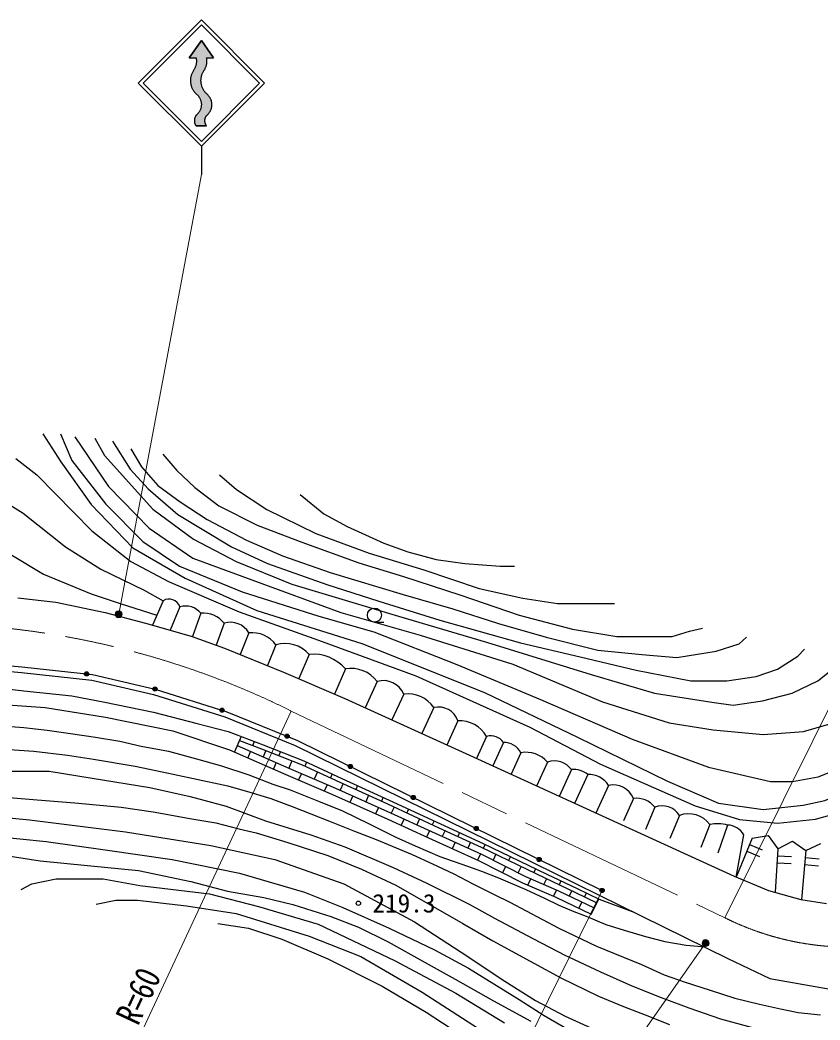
# Model space of a CAD drawing. Units: millimetres, scale not verified. Extents: x 40000 to 680000, y 20000 to 380000.
# Drawn here: x 391718 to 448738, y 239115 to 310380 of the extents above; entities that cross this region are included whole.
import ezdxf
from ezdxf.enums import TextEntityAlignment as Align

# ---------------------------------------------------------------- set-up
doc = ezdxf.new("R2010")
doc.units = ezdxf.units.MM
doc.header["$LTSCALE"] = 1000
doc.linetypes.add('CHAIN', pattern=[18.5, 12, -1.5, 3.5, -1.5])
for name, color, linetype, lineweight in [('M-BGD', 7, 'Continuous', 25), ('M-BMK', 2, 'CHAIN', 13), ('M-STR-HTXT', 7, 'Continuous', 13), ('M-STR-STRC', 7, 'Continuous', 25)]:
    doc.layers.add(name, color=color, linetype=linetype, lineweight=lineweight)
doc.styles.add('ＭＳ ゴシック', font='')
doc.styles.get('ＭＳ ゴシック').set_extended_font_data('MS Gothic')

msp = doc.modelspace()

# ---------------------------------------------------------------- hatches: boundary and pattern name
at = {"layer": 'M-BGD'}
for points in [[(396316, 263798, -1), (396614, 263766, -0.41421), (396449, 263633, -0.41421)], [(401198, 262737, -1), (401490, 262669, -0.41421), (401310, 262556, -0.41421)], [(405969, 261241, -1), (406255, 261151, -0.41421), (406067, 261053, -0.41421)], [(410615, 259399, -1), (410893, 259286, -0.41421), (410698, 259203, -0.41421)], [(415128, 257251, -1), (415398, 257118, -0.41421), (415197, 257050, -0.41421)], [(419614, 255041, -1), (419883, 254909, -0.41421), (419682, 254840, -0.41421)], [(424099, 252832, -1), (424368, 252699, -0.41421), (424167, 252631, -0.41421)], [(428584, 250622, -1), (428853, 250489, -0.41421), (428652, 250421, -0.41421)], [(433069, 248412, -1), (433338, 248279, -0.41421), (433137, 248211, -0.41421)]]:
    msp.add_hatch(color=256, dxfattribs=at).paths.add_polyline_path(points)
at = {"layer": 'M-STR-HTXT'}
for points in [[(398972, 268147, -0.41421), (398872, 267808, -0.41421), (398533, 267908, -1)], [(440337, 244555, -1), (440830, 244637, -0.41421), (440625, 244349, -0.41421)]]:
    msp.add_hatch(color=256, dxfattribs=at).paths.add_polyline_path(points)
at = {"layer": 'M-STR-STRC'}
msp.add_hatch(color=256, dxfattribs=at).paths.add_polyline_path([(404617, 306033), (404617, 306084), (404619, 306136), (404623, 306187), (404629, 306238), (404637, 306288), (404646, 306339), (404658, 306388), (404672, 306438), (404688, 306487), (404706, 306535), (404725, 306582), (404746, 306629), (404770, 306674), (404795, 306719), (404821, 306763), (404832, 306779), (404858, 306819), (404882, 306859), (404905, 306900), (404925, 306942), (404945, 306985), (404962, 307028), (404978, 307072), (404992, 307117), (405005, 307162), (405015, 307208), (405024, 307254), (405031, 307300), (405036, 307347), (405039, 307394), (405041, 307441), (405040, 307487), (405038, 307534), (405034, 307581), (405028, 307627), (405020, 307674), (405020, 307679), (405520, 307679), (404645, 308929), (403770, 307679), (404270, 307679), (404277, 307633), (404284, 307586), (404288, 307540), (404290, 307493), (404291, 307446), (404290, 307399), (404287, 307352), (404282, 307306), (404275, 307259), (404266, 307213), (404256, 307167), (404244, 307122), (404230, 307077), (404214, 307033), (404197, 306990), (404178, 306947), (404157, 306905), (404135, 306864), (404111, 306823), (404085, 306784), (404082, 306779), (404055, 306736), (404029, 306692), (404005, 306646), (403983, 306600), (403963, 306553), (403944, 306505), (403928, 306457), (403913, 306407), (403901, 306358), (403890, 306308), (403881, 306257), (403875, 306206), (403870, 306155), (403867, 306104), (403867, 306053), (403868, 306001), (403871, 305950), (403877, 305899), (403884, 305849), (403893, 305798), (403905, 305748), (403918, 305699), (403933, 305650), (403950, 305601), (403969, 305554), (403990, 305507), (404013, 305461), (404037, 305416), (404063, 305372), (404091, 305329), (404121, 305287), (404152, 305246), (404185, 305207), (404219, 305169), (404255, 305132), (404270, 305118), (404299, 305094), (404328, 305069), (404355, 305043), (404382, 305016), (404407, 304988), (404431, 304960), (404454, 304930), (404476, 304899), (404497, 304867), (404517, 304835), (404535, 304802), (404552, 304768), (404567, 304734), (404581, 304699), (404594, 304663), (404605, 304627), (404615, 304591), (404624, 304554), (404631, 304517), (404637, 304479), (404641, 304442), (404643, 304404), (404645, 304366), (404644, 304329), (404642, 304291), (404639, 304253), (404634, 304216), (404628, 304178), (404620, 304141), (404611, 304105), (404601, 304069), (404589, 304033), (404575, 303997), (404561, 303963), (404545, 303928), (404527, 303895), (404508, 303862), (404488, 303830), (404467, 303799), (404445, 303768), (404421, 303739), (404396, 303710), (404370, 303683), (404344, 303656), (404316, 303631), (404287, 303607), (404270, 303593), (404255, 303572), (404241, 303551), (404228, 303529), (404216, 303506), (404205, 303483), (404195, 303460), (404186, 303436), (404177, 303412), (404170, 303388), (404164, 303363), (404158, 303338), (404154, 303313), (404150, 303288), (404148, 303262), (404146, 303237), (404146, 303211), (404146, 303186), (404148, 303161), (404150, 303135), (404154, 303110), (404158, 303085), (404164, 303060), (404170, 303035), (404178, 303011), (404186, 302987), (404195, 302963), (404206, 302940), (404217, 302917), (404229, 302894), (404242, 302872), (404256, 302851), (404269, 302831), (405020, 302831), (404998, 302860), (404973, 302902), (404951, 302945), (404933, 302990), (404918, 303036), (404906, 303083), (404899, 303131), (404895, 303180), (404895, 303228), (404899, 303277), (404907, 303325), (404918, 303372), (404933, 303418), (404952, 303463), (404974, 303506), (405000, 303547), (405020, 303575), (405050, 303599), (405078, 303625), (405106, 303652), (405133, 303679), (405159, 303708), (405183, 303738), (405206, 303769), (405229, 303800), (405249, 303833), (405269, 303866), (405287, 303900), (405304, 303934), (405319, 303970), (405333, 304006), (405346, 304042), (405357, 304079), (405367, 304116), (405375, 304154), (405382, 304192), (405388, 304230), (405391, 304268), (405394, 304307), (405395, 304345), (405394, 304384), (405392, 304422), (405388, 304461), (405383, 304499), (405376, 304537), (405368, 304574), (405358, 304612), (405347, 304648), (405334, 304685), (405320, 304721), (405305, 304756), (405288, 304791), (405270, 304825), (405251, 304858), (405230, 304891), (405208, 304922), (405185, 304953), (405160, 304983), (405135, 305012), (405108, 305039), (405080, 305066), (405051, 305092), (405022, 305116), (405019, 305119), (404982, 305155), (404948, 305192), (404914, 305231), (404882, 305271), (404852, 305313), (404824, 305355), (404797, 305399), (404772, 305444), (404748, 305489), (404727, 305536), (404707, 305583), (404689, 305631), (404673, 305680), (404659, 305729), (404647, 305779), (404637, 305829), (404629, 305880), (404623, 305931), (404619, 305982)])

# ---------------------------------------------------------------- linework, layer by layer
at = {"layer": 'M-BGD'}
for p, q in [((401921, 268998), (401164, 267262)), ((403122, 268569), (402419, 266903)), ((404611, 268099), (404017, 266437)), ((406268, 267394), (405710, 265832)), ((416976, 267472), (417643, 267472)), ((408027, 266698), (407404, 265171)), ((409952, 265848), (409352, 264376)), ((412327, 265163), (411585, 263441)), ((414915, 264133), (414141, 262339)), ((417184, 263242), (416327, 261361)), ((419071, 262343), (418229, 260495)), ((421206, 261375), (420363, 259523)), ((422931, 260440), (422144, 258712)), ((407488, 259319), (407007, 258220)), ((408409, 258971), (408303, 258691)), ((424977, 259328), (424255, 257749)), ((426179, 258898), (425412, 257220)), ((408144, 258268), (407967, 257799)), ((409237, 258332), (409052, 257870)), ((410277, 258240), (410165, 257961)), ((427417, 258162), (426714, 256625)), ((409969, 257468), (409783, 257004)), ((411094, 257591), (410885, 257067)), ((412144, 257483), (412019, 257210)), ((429322, 257496), (428543, 255790)), ((411776, 256681), (411568, 256226)), ((412928, 256793), (412694, 256283)), ((413962, 256649), (413837, 256376)), ((431027, 256958), (430156, 255052)), ((432192, 256618), (431248, 254553)), ((413612, 255886), (413403, 255431)), ((414746, 255960), (414529, 255485)), ((415780, 255817), (415655, 255544)), ((416565, 255128), (416357, 254673)), ((433670, 255826), (432771, 253857)), ((415443, 255079), (415235, 254624)), ((417599, 254986), (417474, 254713)), ((435440, 254904), (434737, 253301)), ((417271, 254267), (417063, 253812)), ((418382, 254294), (418182, 253862)), ((419416, 254145), (419289, 253872)), ((436955, 254292), (436306, 252688)), ((419090, 253444), (418879, 252990)), ((420196, 253451), (419998, 253026)), ((421229, 253302), (421103, 253030)), ((438721, 253697), (438036, 252058)), ((440885, 253049), (440254, 251409)), ((442150, 253011), (441465, 251011)), ((420907, 252607), (420696, 252154)), ((422011, 252611), (421819, 252192)), ((423045, 252468), (422920, 252195)), ((442752, 249301), (443303, 252308)), ((422730, 251779), (422522, 251324)), ((423830, 251779), (423641, 251365)), ((424868, 251630), (424738, 251360)), ((443891, 252077), (442752, 249301)), ((443701, 251614), (444626, 251234)), ((443891, 252077), (445044, 252252)), ((445044, 252252), (445741, 251317)), ((445741, 251317), (446777, 251854)), ((446777, 251854), (447737, 251192)), ((447737, 251192), (448789, 251697)), ((424542, 250956), (424325, 250505)), ((425638, 250925), (425438, 250511)), ((443511, 251151), (444436, 250772)), ((445741, 251317), (445547, 248216)), ((447737, 251192), (447411, 247708)), ((426669, 250760), (426539, 250490)), ((445679, 250319), (446677, 250257)), ((445710, 250818), (446708, 250756)), ((447644, 250197), (448640, 250104)), ((447691, 250695), (448686, 250601)), ((426333, 250064), (426115, 249614)), ((427439, 250055), (427227, 249617)), ((428470, 249890), (428339, 249620)), ((428131, 249188), (427913, 248738)), ((429240, 249186), (429051, 248785)), ((430273, 249030), (430144, 248758)), ((429967, 248383), (429753, 247931)), ((431048, 248331), (430871, 247956)), ((432080, 248164), (431948, 247894)), ((431769, 247528), (431549, 247079)), ((432437, 246655), (432964, 247731)), ((432996, 247715), (435352, 246842))]:
    msp.add_line(p, q, dxfattribs=at)
for points in [[(393351, 280885), (394618, 278884), (396784, 275861), (399767, 272757), (403485, 270592), (408593, 268305), (416071, 265936), (424815, 262464), (431450, 259272), (437865, 256127), (441502, 254575), (444689, 254126), (447542, 254431), (449070, 254769), (454017, 256812), (456204, 258998), (458037, 262373), (459200, 266272), (459972, 269680), (460600, 273576), (461243, 276244), (462886, 281558), (464077, 286132), (465106, 289564)], [(383908, 264600), (391814, 263875), (396831, 263341), (401243, 262316), (406319, 260711), (411326, 258679), (442157, 243489), (445155, 242063), (450020, 241211), (453971, 241371), (456771, 241937), (459126, 242688), (461769, 244021), (464339, 245817), (466718, 247988), (468578, 250447), (469660, 252321), (472406, 258468), (474719, 265219), (477277, 273833), (480794, 285209)], [(394594, 280898), (395413, 278993), (397834, 275868), (400484, 273219), (403096, 271447), (407557, 269618), (413017, 267896), (416944, 266772), (422842, 264442), (428817, 261958), (435356, 259138), (440798, 257134), (445202, 256105), (446789, 256105), (448600, 256447), (451084, 257420)], [(395633, 280683), (398028, 277139), (400932, 274161), (404044, 272031), (408249, 270485), (414576, 268152), (420233, 266549), (426842, 264474), (433235, 261778), (437975, 260304), (441124, 259795), (444678, 259473), (447563, 259681), (450279, 260454)], [(397053, 280568), (397748, 279343), (401175, 275521), (404088, 273370), (407134, 271798), (411090, 270177), (418699, 267886), (424973, 266033), (432433, 263731), (436945, 262403), (441034, 261774), (442557, 261559), (444642, 261857), (446761, 262403), (448582, 263280), (450569, 264868), (451380, 266622)], [(398315, 280355), (399577, 278379), (400860, 276959), (402962, 275139), (406786, 272839), (409352, 271647), (413580, 270154), (417288, 268962), (421651, 267617), (427379, 265995), (431650, 264986), (435632, 264041), (439522, 263297), (442088, 263297), (444197, 263595), (445720, 264125), (447160, 265051), (447624, 265548)], [(399618, 279822), (400380, 278547), (401532, 277201), (403144, 276032), (405058, 274774), (407858, 273304), (410433, 272202), (413835, 271015), (419033, 269437), (422560, 268427), (425827, 267361), (429212, 266404), (432902, 265464), (436039, 265163), (438526, 264951), (441325, 265393), (442973, 265925), (443505, 266403)], [(401892, 279449), (402902, 278279), (404178, 277057), (405897, 275747), (408626, 274383), (411798, 273178), (415874, 271690), (419046, 270716), (423078, 269418), (427295, 267965), (431105, 266973), (434251, 266456), (438203, 266456), (439426, 266828), (440365, 267041)], [(391433, 279130), (392921, 277967), (396837, 273967), (399613, 271787), (402298, 270369), (407343, 268215), (412993, 266176), (419926, 263640), (428054, 259978), (433103, 257346), (439846, 254371), (442995, 253404), (445709, 253136), (448417, 253427), (451560, 254295)], [(405934, 277960), (407139, 276932), (409301, 275498), (412792, 273779), (416602, 272380), (420505, 271189), (424439, 269861), (427563, 269167), (430027, 268796), (434085, 268796)], [(411677, 276560), (413368, 275188), (415030, 274292), (417644, 273096), (419364, 272475), (421391, 271944), (423429, 271645), (425947, 271467), (426966, 271467)], [(378782, 269514), (381498, 270356), (385316, 271959), (388076, 274589), (389584, 276064), (390536, 276125), (391950, 275241), (394955, 272843), (397472, 271251), (400578, 269736), (401921, 268998)], [(386419, 269435), (388051, 270921), (389339, 272296), (389932, 272650), (391068, 272296), (393404, 270895), (396788, 269494), (398859, 268800), (401466, 267956)], [(391575, 269199), (394274, 268893), (397791, 268155), (400657, 267407), (403907, 266477), (406293, 265624), (410506, 263906), (414876, 262021), (423744, 257983), (442611, 249359), (445067, 248351), (447360, 247705), (449193, 247416)], [(348423, 264610), (351419, 264925), (358010, 265201), (369714, 265339), (377751, 265316), (383937, 264999), (391854, 264273), (396897, 263736), (401348, 262702), (406455, 261088), (411490, 259044), (433204, 248346)], [(389756, 262837), (391982, 262580), (395418, 262206), (397772, 261761), (401231, 261060), (404356, 260252), (406565, 259668), (409048, 258730), (411946, 257574), (414645, 256336), (418027, 254790), (421697, 253084), (424719, 251702), (429264, 249506), (431438, 248478), (432996, 247715)], [(375625, 261126), (377169, 261372), (380798, 261737), (388473, 261737), (393517, 261392), (397819, 260700), (402613, 259722), (406645, 258378), (410676, 256613), (413993, 255175), (417930, 253427), (420844, 252086), (424398, 250472), (427543, 248900), (429902, 247865), (432437, 246655)], [(390118, 260098), (391988, 259952), (393656, 259768), (395326, 259529), (397094, 259268), (398840, 258976), (400346, 258630), (402293, 258276), (404291, 257716), (406071, 257230), (408030, 256577), (409736, 255932), (410984, 255508), (412998, 254702), (414699, 254023), (416597, 253094), (418505, 252147), (419873, 251517), (421636, 250762), (423611, 250086), (424617, 249717), (425828, 249239), (427772, 248409), (429094, 247787), (430134, 247293), (431194, 246856), (432078, 246525), (433469, 245926), (434780, 245510), (436309, 245072), (437669, 244711), (439206, 244450), (440031, 244366), (440474, 244318)], [(407368, 259044), (408939, 258451), (411828, 257298), (414520, 256063), (417902, 254517), (421571, 252812), (424591, 251431), (429135, 249236), (431308, 248208), (432832, 247461)], [(390609, 258409), (392697, 258279), (395109, 257994), (396958, 257711), (399923, 257215), (401848, 256801), (404087, 256314), (406541, 255810), (408099, 255356), (409585, 254893), (411116, 254330), (412441, 253811), (413898, 253240), (415564, 252573), (417102, 251982), (419662, 250913), (421115, 250256), (422632, 249527), (424002, 248830), (425505, 248066), (426620, 247501), (430123, 245657), (432815, 244368), (436013, 243069), (437637, 242341), (439136, 241810), (440847, 241276), (442661, 240669), (444432, 240252), (445915, 239910), (447177, 239646), (448778, 239488)], [(407207, 258678), (410875, 257071), (414194, 255633), (418136, 253883), (421052, 252540), (424613, 250923), (427755, 249353), (430110, 248320), (432653, 247106)], [(390658, 256841), (393793, 256841), (396873, 256352), (400961, 255687), (403840, 255049), (406424, 254345), (409216, 253307), (412437, 252317), (414863, 251461), (418306, 249984), (420704, 248867), (423735, 247375), (425537, 246383), (428264, 244921), (430597, 243712), (430809, 243618), (433082, 242539), (435328, 241542), (437421, 240708), (439392, 239978), (441635, 239205), (443834, 238601)], [(390663, 255001), (392930, 254808), (395619, 254600), (398923, 254274), (401203, 253948), (403955, 253455), (405667, 253155), (407306, 252745), (408542, 252461), (410802, 251775), (413650, 250840), (416059, 249861), (418515, 248726), (423272, 246000), (425429, 244746), (428335, 243168), (430275, 242114), (432948, 240820), (434738, 240083), (436266, 239473), (438015, 238795)], [(388245, 253790), (392388, 253374), (399241, 252517), (405314, 251553), (409882, 250565), (414793, 248812), (419843, 246113), (423153, 243943), (426271, 241876), (428463, 240495), (430568, 239400), (433927, 237863)], [(387940, 252396), (393578, 251829), (397784, 251242), (402567, 250548), (407369, 249588), (411989, 248237), (414731, 247124), (418027, 245650), (421269, 244105), (423675, 242812), (427297, 240584), (429076, 239445), (431329, 238124)], [(390575, 250861), (393147, 250449), (396529, 250123), (400175, 249769), (403897, 248987), (406517, 248289), (409103, 247835), (411154, 247335), (413868, 246483), (415834, 245726), (417952, 244688), (420595, 243211), (422744, 242015), (425460, 240480), (428131, 239031)], [(391793, 248415), (392552, 248829), (394298, 249173), (397653, 249173), (400250, 248691), (405214, 248117), (408707, 247198), (412970, 245954), (418416, 243358), (422791, 241032), (426261, 238919)], [(397146, 247377), (398550, 247651), (400093, 247651), (403583, 247248), (407120, 246702), (412320, 245088), (416000, 243641), (420380, 241089), (425793, 237600)], [(405819, 245993), (408000, 245649), (410372, 244884), (413663, 243469), (417527, 241519), (420664, 239683), (422998, 238154)]]:
    msp.add_lwpolyline(points, dxfattribs=at)
for centre, radius in [((416976, 267972), 500), ((396465, 263782), 150), ((401344, 262703), 150), ((406112, 261196), 150), ((410754, 259342), 150), ((415263, 257185), 150), ((419748, 254975), 150), ((424233, 252765), 150), ((428719, 250556), 150), ((433204, 248346), 150), ((415838, 247435), 150)]:
    msp.add_circle(centre, radius, dxfattribs=at)
for centre, radius, start, end in [((402343, 268285), 829, 20.03366, 120.59177), ((403501, 267176), 1443, 39.73475, 105.23097), ((404802, 266248), 1860, 38.01492, 95.89024), ((406711, 265944), 1517, 29.82965, 107.00261), ((408272, 264647), 2065, 35.53897, 96.80563), ((410619, 263700), 2249, 40.59051, 107.25125), ((412639, 262183), 2997, 40.60155, 95.97496), ((415313, 261812), 2355, 37.3937, 99.74272), ((417619, 261727), 1577, 23.01811, 106.02777), ((419348, 260117), 2243, 34.09835, 97.10896), ((421560, 259970), 1449, 18.94121, 104.16483), ((423047, 258215), 2228, 29.9694, 92.97572), ((425268, 258248), 1119, 35.49756, 105.10545), ((426183, 257495), 1402, 28.4072, 90.18106), ((427773, 256123), 2070, 41.53917, 99.90139), ((429816, 256089), 1491, 35.64162, 109.32444), ((431177, 255303), 1661, 52.33384, 95.18109), ((432250, 254952), 1667, 31.59113, 91.99898), ((434011, 254320), 1544, 22.2459, 102.76201), ((435649, 253242), 1676, 38.8069, 97.14171), ((437469, 252898), 1486, 32.54309, 110.25451), ((439369, 251925), 1887, 36.55274, 110.0651), ((441440, 250452), 2655, 74.49603, 102.06852), ((442062, 251569), 1445, 30.77863, 86.53378)]:
    msp.add_arc(centre, radius, start, end, dxfattribs=at)
at = {"layer": 'M-BMK'}
msp.add_line((411055, 261136), (441946, 246404), dxfattribs=at)
for centre, radius, start, end in [((384412, 207376), 60000, 63.63676, 88.85739), ((450856, 264310), 20000, 243.5442, 331.87058)]:
    msp.add_arc(centre, radius, start, end, dxfattribs=at)
at = {"layer": 'M-STR-HTXT'}
for p, q in [((398752, 268028), (404645, 299380)), ((441946, 246404), (450856, 264310)), ((411055, 261136), (400493, 238476)), ((433137, 248211), (420387, 222341)), ((440584, 244596), (431128, 231101))]:
    msp.add_line(p, q, dxfattribs=at)
for centre in [(398752, 268028), (440584, 244596)]:
    msp.add_circle(centre, 250, dxfattribs=at)
at = {"layer": 'M-STR-STRC'}
for p, q in [((400145, 305880), (404645, 310380)), ((400499, 305880), (404645, 310027)), ((409146, 305880), (404645, 310380)), ((408792, 305880), (404645, 310027)), ((403770, 307679), (404645, 308929)), ((404645, 308929), (405520, 307679)), ((403770, 307679), (404270, 307679)), ((405020, 307679), (405520, 307679)), ((400145, 305880), (404645, 301380)), ((400499, 305880), (404645, 301733)), ((404645, 301733), (408792, 305880)), ((404646, 301380), (409146, 305880)), ((405020, 302831), (404269, 302831)), ((404645, 301380), (404645, 299380))]:
    msp.add_line(p, q, dxfattribs=at)
msp.add_lwpolyline([(404645, 308929), (403770, 307679), (404270, 307679), (404277, 307633), (404284, 307586), (404288, 307540), (404290, 307493), (404291, 307446), (404290, 307399), (404287, 307352), (404282, 307306), (404275, 307259), (404266, 307213), (404256, 307167), (404244, 307122), (404230, 307077), (404214, 307033), (404197, 306990), (404178, 306947), (404157, 306905), (404135, 306864), (404111, 306823), (404085, 306784), (404082, 306779), (404055, 306736), (404029, 306692), (404005, 306646), (403983, 306600), (403963, 306553), (403944, 306505), (403928, 306457), (403913, 306407), (403901, 306358), (403890, 306308), (403881, 306257), (403875, 306206), (403870, 306155), (403867, 306104), (403867, 306053), (403868, 306001), (403871, 305950), (403877, 305899), (403884, 305849), (403893, 305798), (403905, 305748), (403918, 305699), (403933, 305650), (403950, 305601), (403969, 305554), (403990, 305507), (404013, 305461), (404037, 305416), (404063, 305372), (404091, 305329), (404121, 305287), (404152, 305246), (404185, 305207), (404219, 305169), (404255, 305132), (404270, 305118), (404299, 305094), (404328, 305069), (404355, 305043), (404382, 305016), (404407, 304988), (404431, 304960), (404454, 304930), (404476, 304899), (404497, 304867), (404517, 304835), (404535, 304802), (404552, 304768), (404567, 304734), (404581, 304699), (404594, 304663), (404605, 304627), (404615, 304591), (404624, 304554), (404631, 304517), (404637, 304479), (404641, 304442), (404643, 304404), (404645, 304366), (404644, 304329), (404642, 304291), (404639, 304253), (404634, 304216), (404628, 304178), (404620, 304141), (404611, 304105), (404601, 304069), (404589, 304033), (404575, 303997), (404561, 303963), (404545, 303928), (404527, 303895), (404508, 303862), (404488, 303830), (404467, 303799), (404445, 303768), (404421, 303739), (404396, 303710), (404370, 303683), (404344, 303656), (404316, 303631), (404287, 303607), (404270, 303593), (404255, 303572), (404241, 303551), (404228, 303529), (404216, 303506), (404205, 303483), (404195, 303460), (404186, 303436), (404177, 303412), (404170, 303388), (404164, 303363), (404158, 303338), (404154, 303313), (404150, 303288), (404148, 303262), (404146, 303237), (404146, 303211), (404146, 303186), (404148, 303161), (404150, 303135), (404154, 303110), (404158, 303085), (404164, 303060), (404170, 303035), (404178, 303011), (404186, 302987), (404195, 302963), (404206, 302940), (404217, 302917), (404229, 302894), (404242, 302872), (404256, 302851), (404269, 302831), (405020, 302831), (405005, 302851), (404992, 302871), (404979, 302891), (404967, 302913), (404956, 302934), (404946, 302956), (404937, 302979), (404929, 303002), (404921, 303025), (404915, 303048), (404909, 303072), (404905, 303095), (404901, 303119), (404898, 303143), (404896, 303168), (404895, 303192), (404895, 303216), (404896, 303240), (404898, 303265), (404901, 303289), (404905, 303313), (404910, 303336), (404915, 303360), (404922, 303383), (404930, 303406), (404938, 303429), (404947, 303452), (404958, 303474), (404969, 303495), (404981, 303516), (404993, 303537), (405007, 303557), (405020, 303575), (405050, 303599), (405078, 303625), (405106, 303652), (405133, 303679), (405159, 303708), (405183, 303738), (405206, 303769), (405229, 303800), (405249, 303833), (405269, 303866), (405287, 303900), (405304, 303934), (405319, 303970), (405333, 304006), (405346, 304042), (405357, 304079), (405367, 304116), (405375, 304154), (405382, 304192), (405388, 304230), (405391, 304268), (405394, 304307), (405395, 304345), (405394, 304384), (405392, 304422), (405388, 304461), (405383, 304499), (405376, 304537), (405368, 304574), (405358, 304612), (405347, 304648), (405334, 304685), (405320, 304721), (405305, 304756), (405288, 304791), (405270, 304825), (405251, 304858), (405230, 304891), (405208, 304922), (405185, 304953), (405160, 304983), (405135, 305012), (405108, 305039), (405080, 305066), (405051, 305092), (405022, 305116), (405019, 305119), (404982, 305155), (404948, 305192), (404914, 305231), (404882, 305271), (404852, 305313), (404824, 305355), (404797, 305399), (404772, 305444), (404748, 305489), (404727, 305536), (404707, 305583), (404689, 305631), (404673, 305680), (404659, 305729), (404647, 305779), (404637, 305829), (404629, 305880), (404623, 305931), (404619, 305982), (404617, 306033), (404617, 306084), (404619, 306136), (404623, 306187), (404629, 306238), (404637, 306288), (404646, 306339), (404658, 306388), (404672, 306438), (404688, 306487), (404706, 306535), (404725, 306582), (404746, 306629), (404770, 306674), (404795, 306719), (404821, 306763), (404832, 306779), (404858, 306819), (404882, 306859), (404905, 306900), (404925, 306942), (404945, 306985), (404962, 307028), (404978, 307072), (404992, 307117), (405005, 307162), (405015, 307208), (405024, 307254), (405031, 307300), (405036, 307347), (405039, 307394), (405041, 307441), (405040, 307487), (405038, 307534), (405034, 307581), (405028, 307627), (405020, 307674), (405020, 307679), (405520, 307679)], close=True, dxfattribs=at)

# ---------------------------------------------------------------- texts
at = {"layer": 'M-BGD', "style": 'ＭＳ ゴシック'}
msp.add_text('219.3', height=1320, dxfattribs=at).set_placement((416838, 247435), align=Align.MIDDLE_LEFT)
at = {"layer": 'M-STR-HTXT', "style": 'ＭＳ ゴシック', "width": 0.8}
msp.add_text('R=60', height=1833, rotation=65.007, dxfattribs=at).set_placement((400635, 238410), align=Align.BOTTOM_LEFT)

doc.saveas('drawing.dxf')
